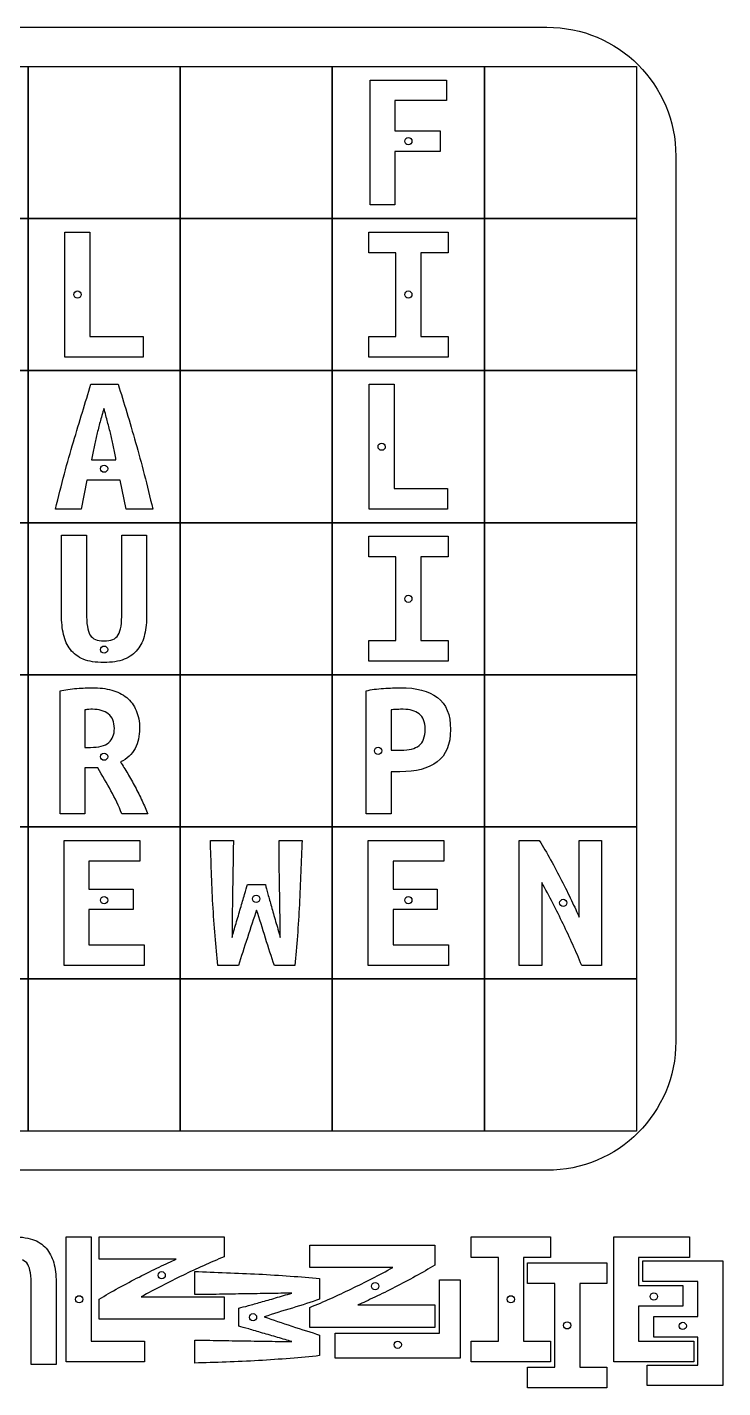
# Model space of a CAD drawing. Extents: x 9 to 2087, y 87 to 833.
# Drawn here: x 1108 to 1376, y 296 to 820 of the extents above; entities that cross this region are included whole.
import ezdxf

# ---------------------------------------------------------------- set-up
doc = ezdxf.new("R2010")
doc.units = 0
doc.layers.add('Calque_1', color=7, linetype='CONTINUOUS')

msp = doc.modelspace()

# ---------------------------------------------------------------- linework, layer by layer
at = {"layer": 'Calque_1', "color": 7}
for p, q in [((967.280946, 819.699934), (1308.002973, 819.699934)), ((1239.985472, 751.305356), (1239.985472, 799.351713)), ((1239.985472, 799.351713), (1269.403187, 799.351713)), ((1269.403187, 799.351713), (1269.403187, 791.434561)), ((1269.403187, 791.434561), (1249.532654, 791.434561)), ((1249.532654, 791.434561), (1249.532654, 779.791653)), ((1249.532654, 779.791653), (1266.919377, 779.791653)), ((1256.08783, 775.857729), (1256.08783, 775.857729)), ((1266.919377, 779.791653), (1266.919377, 771.874473)), ((1266.919377, 771.874473), (1249.532654, 771.874473)), ((1249.532654, 771.874473), (1249.532654, 751.305356)), ((1357.591985, 770.110979), (1357.591985, 429.388898)), ((1249.532654, 751.305356), (1239.985472, 751.305356)), ((1122.544962, 692.779157), (1122.544962, 740.825514)), ((1122.544962, 740.825514), (1132.169784, 740.825514)), ((1132.169784, 740.825514), (1132.169784, 700.696337)), ((1239.442138, 732.908362), (1239.442138, 740.825514)), ((1239.442138, 740.825514), (1269.946521, 740.825514)), ((1269.946521, 740.825514), (1269.946521, 732.908362)), ((1249.920738, 732.908362), (1239.442138, 732.908362)), ((1249.920738, 700.696337), (1249.920738, 732.908362)), ((1269.946521, 732.908362), (1259.545532, 732.908362)), ((1259.545532, 732.908362), (1259.545532, 700.696337)), ((1128.785968, 716.802166), (1128.785968, 716.802166)), ((1256.08783, 716.802392), (1256.08783, 716.802392)), ((1132.169784, 700.696337), (1152.738901, 700.696337)), ((1152.738901, 700.696337), (1152.738901, 692.779157)), ((1239.442138, 692.779157), (1239.442138, 700.696337)), ((1239.442138, 700.696337), (1249.920738, 700.696337)), ((1259.545532, 700.696337), (1269.946521, 700.696337)), ((1269.946521, 700.696337), (1269.946521, 692.779157)), ((1152.738901, 692.779157), (1122.544962, 692.779157)), ((1269.946521, 692.779157), (1239.442138, 692.779157)), ((1132.597887, 682.299286), (1142.998876, 682.299286)), ((1239.59736, 634.252958), (1239.59736, 682.299286)), ((1239.59736, 682.299286), (1249.222154, 682.299286)), ((1249.222154, 682.299286), (1249.222154, 642.170109)), ((1137.565534, 672.984965), (1137.565534, 672.984965)), ((1245.815957, 658.276164), (1245.815957, 658.276164)), ((1132.830748, 653.269627), (1142.22268, 653.269627)), ((1139.035799, 649.809498), (1139.035799, 649.809498)), ((1131.045495, 645.352504), (1128.872158, 634.252958)), ((1143.852683, 645.352504), (1131.045495, 645.352504)), ((1146.103659, 634.252958), (1143.852683, 645.352504)), ((1249.222154, 642.170109), (1269.791299, 642.170109)), ((1269.791299, 642.170109), (1269.791299, 634.252958)), ((1128.872158, 634.252958), (1118.936892, 634.252958)), ((1156.349398, 634.252958), (1146.103659, 634.252958)), ((1269.791299, 634.252958), (1239.59736, 634.252958)), ((1121.264266, 593.61801), (1121.264266, 624.277644)), ((1121.264266, 624.277644), (1130.889059, 624.277644)), ((1130.889059, 624.277644), (1130.889059, 594.238956)), ((1144.472443, 594.316567), (1144.472443, 624.277644)), ((1144.472443, 624.277644), (1154.019625, 624.277644)), ((1154.019625, 624.277644), (1154.019625, 593.61801)), ((1239.442138, 615.855964), (1239.442138, 623.773087)), ((1239.442138, 623.773087), (1269.946521, 623.773087)), ((1269.946521, 623.773087), (1269.946521, 615.855964)), ((1249.920738, 615.855964), (1239.442138, 615.855964)), ((1249.920738, 583.643939), (1249.920738, 615.855964)), ((1269.946521, 615.855964), (1259.545532, 615.855964)), ((1259.545532, 615.855964), (1259.545532, 583.643939)), ((1256.08783, 599.749965), (1256.08783, 599.749965)), ((1239.442138, 575.726759), (1239.442138, 583.643939)), ((1239.442138, 583.643939), (1249.920738, 583.643939)), ((1259.545532, 583.643939), (1269.946521, 583.643939)), ((1269.946521, 583.643939), (1269.946521, 575.726759)), ((1139.035432, 580.170799), (1139.035432, 580.170799)), ((1137.486709, 575.222202), (1137.486709, 575.222202)), ((1269.946521, 575.726759), (1239.442138, 575.726759)), ((1133.13425, 565.518555), (1133.13425, 565.518555)), ((1251.667186, 565.518555), (1251.667186, 565.518555)), ((1120.715146, 516.928864), (1120.715146, 564.276637)), ((1238.471886, 516.928864), (1238.471886, 564.354276)), ((1130.262328, 556.98043), (1130.262328, 542.54324)), ((1248.019068, 556.98043), (1248.019068, 541.456571)), ((1252.753854, 557.213292), (1252.753854, 557.213292)), ((1141.594764, 549.839446), (1141.594764, 549.839446)), ((1130.262328, 542.54324), (1132.358054, 542.54324)), ((1244.446163, 541.223738), (1244.446163, 541.223738)), ((1248.019068, 541.456571), (1251.900047, 541.456571)), ((1135.229976, 534.62606), (1130.262328, 534.62606)), ((1130.262328, 534.62606), (1130.262328, 516.928864)), ((1139.021236, 538.965114), (1139.021236, 538.965114)), ((1251.434324, 533.151308), (1248.019068, 533.151308)), ((1248.019068, 533.151308), (1248.019068, 516.928864)), ((1130.262328, 516.928864), (1120.715146, 516.928864)), ((1154.479563, 516.928864), (1144.466686, 516.928864)), ((1248.019068, 516.928864), (1238.471886, 516.928864)), ((1122.234489, 458.674276), (1122.234489, 506.720661)), ((1122.234489, 506.720661), (1151.34176, 506.720661)), ((1151.34176, 506.720661), (1151.34176, 498.803481)), ((1178.547276, 506.720661), (1187.395874, 506.720661)), ((1204.937847, 506.720661), (1213.786445, 506.720661)), ((1239.286887, 458.674276), (1239.286887, 506.720661)), ((1239.286887, 506.720661), (1268.394158, 506.720661)), ((1268.394158, 506.720661), (1268.394158, 498.803481)), ((1297.386197, 458.674276), (1297.386197, 506.720661)), ((1297.386197, 506.720661), (1305.070515, 506.720661)), ((1320.439124, 477.147667), (1320.439124, 506.720661)), ((1320.439124, 506.720661), (1329.054888, 506.720661)), ((1329.054888, 506.720661), (1329.054888, 458.674276)), ((1151.34176, 498.803481), (1131.781672, 498.803481)), ((1131.781672, 498.803481), (1131.781672, 488.01438)), ((1268.394158, 498.803481), (1248.83407, 498.803481)), ((1248.83407, 498.803481), (1248.83407, 488.01438)), ((1131.781672, 488.01438), (1148.780311, 488.01438)), ((1148.780311, 488.01438), (1148.780311, 480.0972)), ((1192.751605, 489.722022), (1199.737338, 489.722022)), ((1248.83407, 488.01438), (1265.832709, 488.01438)), ((1265.832709, 488.01438), (1265.832709, 480.0972)), ((1306.001933, 490.575829), (1306.001933, 458.674276)), ((1139.035404, 483.755844), (1139.035404, 483.755844)), ((1197.561236, 484.285011), (1197.561236, 484.285011)), ((1256.08783, 483.755844), (1256.08783, 483.755844)), ((1315.672362, 482.697511), (1315.672362, 482.697511)), ((1148.780311, 480.0972), (1131.781672, 480.0972)), ((1131.781672, 480.0972), (1131.781672, 466.591456)), ((1265.832709, 480.0972), (1248.83407, 480.0972)), ((1248.83407, 480.0972), (1248.83407, 466.591456)), ((1131.781672, 466.591456), (1153.049374, 466.591456)), ((1153.049374, 466.591456), (1153.049374, 458.674276)), ((1248.83407, 466.591456), (1270.101772, 466.591456)), ((1270.101772, 466.591456), (1270.101772, 458.674276)), ((1153.049374, 458.674276), (1122.234489, 458.674276)), ((1189.336349, 458.674276), (1181.419197, 458.674276)), ((1211.069774, 458.674276), (1203.152594, 458.674276)), ((1270.101772, 458.674276), (1239.286887, 458.674276)), ((1306.001933, 458.674276), (1297.386197, 458.674276)), ((1329.054888, 458.674276), (1321.37057, 458.674276)), ((1308.002973, 379.799943), (967.280946, 379.799943)), ((1123.050111, 306.131053), (1123.050111, 354.177382)), ((1123.050111, 354.177382), (1132.674905, 354.177382)), ((1132.674905, 354.177382), (1132.674905, 314.048205)), ((1135.781551, 345.561612), (1135.781551, 354.177376)), ((1135.781551, 354.177376), (1183.827936, 354.177376)), ((1183.827936, 354.177376), (1183.827936, 346.493058)), ((1216.847004, 342.410346), (1216.847004, 351.026083)), ((1216.847004, 351.026083), (1264.893417, 351.026083)), ((1264.893417, 351.026083), (1264.893417, 343.341764)), ((1278.862457, 346.260224), (1278.862457, 354.177376)), ((1278.862457, 354.177376), (1309.366841, 354.177376)), ((1309.366841, 354.177376), (1309.366841, 346.260224)), ((1333.703568, 306.130991), (1333.703568, 354.177376)), ((1333.703568, 354.177376), (1362.810838, 354.177376)), ((1362.810838, 354.177376), (1362.810838, 346.260196)), ((1289.341058, 346.260224), (1278.862457, 346.260224)), ((1289.341058, 314.048199), (1289.341058, 346.260224)), ((1309.366841, 346.260224), (1298.965851, 346.260224)), ((1298.965851, 346.260224), (1298.965851, 314.048199)), ((1362.810838, 346.260196), (1343.25075, 346.260196)), ((1343.25075, 346.260196), (1343.25075, 335.471095)), ((1165.354544, 345.561612), (1135.781551, 345.561612)), ((1159.804701, 340.79485), (1159.804701, 340.79485)), ((1172.504785, 332.001963), (1172.504785, 340.850561)), ((1248.748585, 342.410346), (1216.847004, 342.410346)), ((1300.553351, 336.226434), (1300.553351, 344.143558)), ((1300.553351, 344.143558), (1331.057735, 344.143558)), ((1331.057735, 344.143558), (1331.057735, 336.226434)), ((1344.838279, 337.058595), (1344.838279, 344.975775)), ((1344.838279, 344.975775), (1375.653163, 344.975775)), ((1375.653163, 344.975775), (1375.653163, 296.92939)), ((1109.617152, 305.121939), (1109.617152, 335.160628)), ((1119.241946, 335.781573), (1119.241946, 305.121939)), ((1220.55117, 338.13389), (1220.55117, 330.21671)), ((1266.711944, 317.120583), (1266.711944, 337.6897)), ((1266.711944, 337.6897), (1274.629124, 337.6897)), ((1274.629124, 337.6897), (1274.629124, 307.495761)), ((1311.031952, 336.226434), (1300.553351, 336.226434)), ((1311.031952, 304.014409), (1311.031952, 336.226434)), ((1331.057735, 336.226434), (1320.656745, 336.226434)), ((1320.656745, 336.226434), (1320.656745, 304.014409)), ((1343.25075, 335.471095), (1360.24939, 335.471095)), ((1366.10598, 337.058595), (1344.838279, 337.058595)), ((1360.24939, 335.471095), (1360.24939, 327.553915)), ((1366.10598, 323.552851), (1366.10598, 337.058595)), ((1129.469171, 330.15426), (1129.469171, 330.15426)), ((1135.781551, 322.508685), (1135.781551, 330.193003)), ((1151.926383, 331.124421), (1183.827936, 331.124421)), ((1183.827936, 331.124421), (1183.827936, 322.508685)), ((1241.928572, 333.798251), (1241.928572, 333.798251)), ((1295.508149, 330.154254), (1295.508149, 330.154254)), ((1350.504482, 331.212559), (1350.504482, 331.212559)), ((1189.503425, 319.815721), (1189.503425, 326.801454)), ((1216.847004, 319.357392), (1216.847004, 327.04171)), ((1235.320423, 327.973128), (1264.893417, 327.973128)), ((1264.893417, 327.973128), (1264.893417, 319.357392)), ((1360.24939, 327.553915), (1343.25075, 327.553915)), ((1343.25075, 327.553915), (1343.25075, 314.048171)), ((1183.827936, 322.508685), (1135.781551, 322.508685)), ((1194.940436, 324.625352), (1194.940436, 324.625352)), ((1317.199043, 320.120436), (1317.199043, 320.120436)), ((1349.107341, 315.635671), (1349.107341, 323.552851)), ((1349.107341, 323.552851), (1366.10598, 323.552851)), ((1358.85222, 319.894207), (1358.85222, 319.894207)), ((1172.504785, 305.611392), (1172.504785, 314.45999)), ((1264.893417, 319.357392), (1216.847004, 319.357392)), ((1220.55117, 316.400465), (1220.55117, 308.483313)), ((1226.582767, 307.495761), (1226.582767, 317.120583)), ((1226.582767, 317.120583), (1266.711944, 317.120583)), ((1366.10598, 315.635671), (1349.107341, 315.635671)), ((1366.10598, 304.846569), (1366.10598, 315.635671)), ((1132.674905, 314.048205), (1153.24405, 314.048205)), ((1153.24405, 314.048205), (1153.24405, 306.131053)), ((1250.605917, 314.065725), (1250.605917, 314.065725)), ((1278.862457, 306.131019), (1278.862457, 314.048199)), ((1278.862457, 314.048199), (1289.341058, 314.048199)), ((1298.965851, 314.048199), (1309.366841, 314.048199)), ((1309.366841, 314.048199), (1309.366841, 306.131019)), ((1343.25075, 314.048171), (1364.518452, 314.048171)), ((1364.518452, 314.048171), (1364.518452, 306.130991)), ((1119.241946, 305.121939), (1109.617152, 305.121939)), ((1153.24405, 306.131053), (1123.050111, 306.131053)), ((1274.629124, 307.495761), (1226.582767, 307.495761)), ((1309.366841, 306.131019), (1278.862457, 306.131019)), ((1300.553351, 296.097229), (1300.553351, 304.014409)), ((1300.553351, 304.014409), (1311.031952, 304.014409)), ((1320.656745, 304.014409), (1331.057735, 304.014409)), ((1331.057735, 304.014409), (1331.057735, 296.097229)), ((1364.518452, 306.130991), (1333.703568, 306.130991)), ((1346.545892, 296.92939), (1346.545892, 304.846569)), ((1346.545892, 304.846569), (1366.10598, 304.846569)), ((1331.057735, 296.097229), (1300.553351, 296.097229)), ((1375.653163, 296.92939), (1346.545892, 296.92939))]:
    msp.add_line(p, q, dxfattribs=at)
at = {"layer": 'Calque_1', "color": 1}
for p, q in [((1049.852647, 804.591648), (1108.378874, 804.591648)), ((1108.378818, 804.591648), (1166.905045, 804.591648)), ((1108.378818, 746.065449), (1108.378818, 804.591648)), ((1108.378874, 804.591648), (1108.378874, 746.065449)), ((1166.905045, 804.591648), (1166.905045, 746.065449)), ((1166.905045, 804.591648), (1225.431244, 804.591648)), ((1166.905045, 746.065449), (1166.905045, 804.591648)), ((1225.431244, 804.591648), (1225.431244, 746.065449)), ((1225.431244, 804.591648), (1283.957415, 804.591648)), ((1225.431244, 746.065449), (1225.431244, 804.591648)), ((1283.957415, 804.591648), (1283.957415, 746.065449)), ((1283.957415, 804.591648), (1342.483642, 804.591648)), ((1283.957415, 746.065449), (1283.957415, 804.591648)), ((1342.483642, 804.591648), (1342.483642, 746.065449)), ((1108.378874, 746.065449), (1049.852647, 746.065449)), ((1049.852647, 746.065449), (1108.378874, 746.065449)), ((1166.905045, 746.065449), (1108.378818, 746.065449)), ((1108.378818, 746.065449), (1166.905045, 746.065449)), ((1108.378818, 687.53925), (1108.378818, 746.065449)), ((1108.378874, 746.065449), (1108.378874, 687.53925)), ((1225.431244, 746.065449), (1166.905045, 746.065449)), ((1166.905045, 746.065449), (1166.905045, 687.53925)), ((1166.905045, 746.065449), (1225.431244, 746.065449)), ((1166.905045, 687.53925), (1166.905045, 746.065449)), ((1283.957415, 746.065449), (1225.431244, 746.065449)), ((1225.431244, 746.065449), (1225.431244, 687.53925)), ((1225.431244, 746.065449), (1283.957415, 746.065449)), ((1225.431244, 687.53925), (1225.431244, 746.065449)), ((1342.483642, 746.065449), (1283.957415, 746.065449)), ((1283.957415, 746.065449), (1283.957415, 687.53925)), ((1283.957415, 746.065449), (1342.483642, 746.065449)), ((1283.957415, 687.53925), (1283.957415, 746.065449)), ((1342.483642, 746.065449), (1342.483642, 687.53925)), ((1108.378874, 687.53925), (1049.852647, 687.53925)), ((1049.852647, 687.539222), (1108.378874, 687.539222)), ((1166.905045, 687.53925), (1108.378818, 687.53925)), ((1108.378818, 687.539222), (1166.905045, 687.539222)), ((1108.378818, 629.012989), (1108.378818, 687.539222)), ((1108.378874, 687.539222), (1108.378874, 629.012989)), ((1225.431244, 687.53925), (1166.905045, 687.53925)), ((1166.905045, 687.539222), (1166.905045, 629.012989)), ((1166.905045, 687.539222), (1225.431244, 687.539222)), ((1166.905045, 629.012989), (1166.905045, 687.539222)), ((1283.957415, 687.53925), (1225.431244, 687.53925)), ((1225.431244, 687.539222), (1225.431244, 629.012989)), ((1225.431244, 687.539222), (1283.957415, 687.539222)), ((1225.431244, 629.012989), (1225.431244, 687.539222)), ((1342.483642, 687.53925), (1283.957415, 687.53925)), ((1283.957415, 687.539222), (1283.957415, 629.012989)), ((1283.957415, 687.539222), (1342.483642, 687.539222)), ((1283.957415, 629.012989), (1283.957415, 687.539222)), ((1342.483642, 687.539222), (1342.483642, 629.012989)), ((1049.852647, 629.013045), (1108.378874, 629.013045)), ((1108.378874, 629.012989), (1049.852647, 629.012989)), ((1108.378818, 629.013045), (1166.905045, 629.013045)), ((1108.378818, 570.486826), (1108.378818, 629.013045)), ((1166.905045, 629.012989), (1108.378818, 629.012989)), ((1108.378874, 629.013045), (1108.378874, 570.486826)), ((1166.905045, 629.013045), (1166.905045, 570.486826)), ((1166.905045, 629.013045), (1225.431244, 629.013045)), ((1166.905045, 570.486826), (1166.905045, 629.013045)), ((1225.431244, 629.012989), (1166.905045, 629.012989)), ((1225.431244, 629.013045), (1225.431244, 570.486826)), ((1225.431244, 629.013045), (1283.957415, 629.013045)), ((1225.431244, 570.486826), (1225.431244, 629.013045)), ((1283.957415, 629.012989), (1225.431244, 629.012989)), ((1283.957415, 629.013045), (1283.957415, 570.486826)), ((1283.957415, 629.013045), (1342.483642, 629.013045)), ((1283.957415, 570.486826), (1283.957415, 629.013045)), ((1342.483642, 629.012989), (1283.957415, 629.012989)), ((1342.483642, 629.013045), (1342.483642, 570.486826)), ((1108.378874, 570.486826), (1049.852647, 570.486826)), ((1049.852647, 570.486826), (1108.378874, 570.486826)), ((1166.905045, 570.486826), (1108.378818, 570.486826)), ((1108.378818, 570.486826), (1166.905045, 570.486826)), ((1108.378818, 511.960627), (1108.378818, 570.486826)), ((1108.378874, 570.486826), (1108.378874, 511.960627)), ((1225.431244, 570.486826), (1166.905045, 570.486826)), ((1166.905045, 570.486826), (1166.905045, 511.960627)), ((1166.905045, 570.486826), (1225.431244, 570.486826)), ((1166.905045, 511.960627), (1166.905045, 570.486826)), ((1283.957415, 570.486826), (1225.431244, 570.486826)), ((1225.431244, 570.486826), (1225.431244, 511.960627)), ((1225.431244, 570.486826), (1283.957415, 570.486826)), ((1225.431244, 511.960627), (1225.431244, 570.486826)), ((1342.483642, 570.486826), (1283.957415, 570.486826)), ((1283.957415, 570.486826), (1283.957415, 511.960627)), ((1283.957415, 570.486826), (1342.483642, 570.486826)), ((1283.957415, 511.960627), (1283.957415, 570.486826)), ((1342.483642, 570.486826), (1342.483642, 511.960627)), ((1108.378874, 511.960627), (1049.852647, 511.960627)), ((1049.852647, 511.960599), (1108.378874, 511.960599)), ((1166.905045, 511.960627), (1108.378818, 511.960627)), ((1108.378818, 511.960599), (1166.905045, 511.960599)), ((1108.378818, 453.434372), (1108.378818, 511.960599)), ((1108.378874, 511.960599), (1108.378874, 453.434372)), ((1225.431244, 511.960627), (1166.905045, 511.960627)), ((1166.905045, 511.960599), (1166.905045, 453.434372)), ((1166.905045, 511.960599), (1225.431244, 511.960599)), ((1166.905045, 453.434372), (1166.905045, 511.960599)), ((1283.957415, 511.960627), (1225.431244, 511.960627)), ((1225.431244, 511.960599), (1225.431244, 453.434372)), ((1225.431244, 511.960599), (1283.957415, 511.960599)), ((1225.431244, 453.434372), (1225.431244, 511.960599)), ((1342.483642, 511.960627), (1283.957415, 511.960627)), ((1283.957415, 511.960599), (1283.957415, 453.434372)), ((1283.957415, 511.960599), (1342.483642, 511.960599)), ((1283.957415, 453.434372), (1283.957415, 511.960599)), ((1342.483642, 511.960599), (1342.483642, 453.434372)), ((1108.378874, 453.434372), (1049.852647, 453.434372)), ((1049.852647, 453.434372), (1108.378874, 453.434372)), ((1166.905045, 453.434372), (1108.378818, 453.434372)), ((1108.378818, 453.434372), (1166.905045, 453.434372)), ((1108.378818, 394.908173), (1108.378818, 453.434372)), ((1108.378874, 453.434372), (1108.378874, 394.908173)), ((1225.431244, 453.434372), (1166.905045, 453.434372)), ((1166.905045, 453.434372), (1166.905045, 394.908173)), ((1166.905045, 453.434372), (1225.431244, 453.434372)), ((1166.905045, 394.908173), (1166.905045, 453.434372)), ((1283.957415, 453.434372), (1225.431244, 453.434372)), ((1225.431244, 453.434372), (1225.431244, 394.908173)), ((1225.431244, 453.434372), (1283.957415, 453.434372)), ((1225.431244, 394.908173), (1225.431244, 453.434372)), ((1342.483642, 453.434372), (1283.957415, 453.434372)), ((1283.957415, 453.434372), (1283.957415, 394.908173)), ((1283.957415, 453.434372), (1342.483642, 453.434372)), ((1283.957415, 394.908173), (1283.957415, 453.434372)), ((1342.483642, 453.434372), (1342.483642, 394.908173)), ((1108.378874, 394.908173), (1049.852647, 394.908173)), ((1166.905045, 394.908173), (1108.378818, 394.908173)), ((1225.431244, 394.908173), (1166.905045, 394.908173)), ((1283.957415, 394.908173), (1225.431244, 394.908173)), ((1342.483642, 394.908173), (1283.957415, 394.908173))]:
    msp.add_line(p, q, dxfattribs=at)
at = {"layer": 'Calque_1', "color": 7}
for points in [[(1308.002973, 819.699934), (1335.475302, 819.699934), (1357.591985, 797.583252), (1357.591985, 770.110979)], [(1253.70897, 774.872342), (1253.44763, 775.133682), (1253.300816, 775.488138), (1253.300829, 775.857729)], [(1253.300829, 775.857729), (1253.300839, 776.227305), (1253.447663, 776.58174), (1253.709, 776.843062)], [(1253.709, 776.843062), (1253.970338, 777.104384), (1254.324782, 777.251186), (1254.694358, 777.251173)], [(1254.694358, 777.251173), (1255.463938, 777.251168), (1256.087809, 776.62731), (1256.08783, 775.857729)], [(1256.08783, 775.857729), (1256.087843, 775.488148), (1255.941037, 775.1337), (1255.679709, 774.872362)], [(1254.694358, 774.4642), (1254.324767, 774.464188), (1253.97031, 774.611002), (1253.70897, 774.872342)], [(1255.679709, 774.872362), (1255.418381, 774.611023), (1255.063939, 774.464203), (1254.694358, 774.4642)], [(1125.998995, 716.802166), (1125.999015, 717.571757), (1126.622904, 718.195621), (1127.392495, 718.19561)], [(1127.392495, 718.19561), (1128.162076, 718.195605), (1128.785947, 717.571746), (1128.785968, 716.802166)], [(1253.300857, 716.802392), (1253.300878, 717.571983), (1253.924766, 718.195846), (1254.694358, 718.195836)], [(1254.694358, 718.195836), (1255.463938, 718.195831), (1256.087809, 717.571972), (1256.08783, 716.802392)], [(1126.407126, 715.816788), (1126.145792, 716.078128), (1125.998982, 716.43258), (1125.998995, 716.802166)], [(1127.392495, 715.408637), (1127.02291, 715.408632), (1126.66846, 715.555449), (1126.407126, 715.816788)], [(1128.377846, 715.816798), (1128.116519, 715.55546), (1127.762076, 715.40864), (1127.392495, 715.408637)], [(1128.785968, 716.802166), (1128.78598, 716.432585), (1128.639174, 716.078137), (1128.377846, 715.816798)], [(1253.708988, 715.817014), (1253.447654, 716.078353), (1253.300845, 716.432806), (1253.300857, 716.802392)], [(1254.694358, 715.408863), (1254.324772, 715.408858), (1253.970322, 715.555675), (1253.708988, 715.817014)], [(1255.679709, 715.817024), (1255.418381, 715.555686), (1255.063939, 715.408865), (1254.694358, 715.408863)], [(1256.08783, 716.802392), (1256.087843, 716.432811), (1255.941037, 716.078363), (1255.679709, 715.817024)], [(1125.845015, 660.100138), (1128.173592, 667.913818), (1130.42455, 675.313534), (1132.597887, 682.299286)], [(1142.998876, 682.299286), (1145.275713, 675.261793), (1147.52667, 667.784457), (1149.751748, 659.867277)], [(1137.565534, 672.984965), (1137.04807, 671.173833), (1136.556477, 669.44033), (1136.090753, 667.784457)], [(1138.962675, 667.784457), (1138.548693, 669.44033), (1138.082979, 671.173833), (1137.565534, 672.984965)], [(1136.090753, 667.784457), (1135.67679, 666.180324), (1135.262817, 664.576192), (1134.848835, 662.97206)], [(1140.204566, 662.97206), (1139.842343, 664.576192), (1139.428379, 666.180324), (1138.962675, 667.784457)], [(1118.936892, 634.252958), (1121.21371, 643.722473), (1123.516418, 652.3382), (1125.845015, 660.100138)], [(1134.848835, 662.97206), (1134.486612, 661.419668), (1134.124389, 659.841406), (1133.762166, 658.237274)], [(1141.291262, 658.237274), (1140.98078, 659.841406), (1140.618548, 661.419668), (1140.204566, 662.97206)], [(1149.751748, 659.867277), (1152.028585, 652.001857), (1154.227802, 643.46375), (1156.349398, 634.252958)], [(1133.762166, 658.237274), (1133.451703, 656.633142), (1133.14123, 654.97726), (1132.830748, 653.269627)], [(1142.22268, 653.269627), (1141.912198, 654.97726), (1141.601725, 656.633142), (1141.291262, 658.237274)], [(1243.437116, 657.290787), (1243.175782, 657.552126), (1243.028972, 657.906579), (1243.028985, 658.276164)], [(1243.028985, 658.276164), (1243.029005, 659.045756), (1243.652894, 659.669619), (1244.422485, 659.669608)], [(1244.422485, 656.882636), (1244.052899, 656.882631), (1243.69845, 657.029448), (1243.437116, 657.290787)], [(1244.422485, 659.669608), (1245.192065, 659.669604), (1245.815937, 659.045745), (1245.815957, 658.276164)], [(1245.407836, 657.290797), (1245.146508, 657.029458), (1244.792066, 656.882638), (1244.422485, 656.882636)], [(1245.815957, 658.276164), (1245.81597, 657.906584), (1245.669164, 657.552135), (1245.407836, 657.290797)], [(1136.656957, 648.82412), (1136.395623, 649.08546), (1136.248813, 649.439912), (1136.248826, 649.809498)], [(1136.248826, 649.809498), (1136.248847, 650.579089), (1136.872735, 651.202953), (1137.642327, 651.202942)], [(1137.642327, 651.202942), (1138.411907, 651.202937), (1139.035778, 650.579078), (1139.035799, 649.809498)], [(1139.035799, 649.809498), (1139.035811, 649.439917), (1138.889005, 649.085469), (1138.627678, 648.82413)], [(1137.642327, 648.415969), (1137.272741, 648.415964), (1136.918291, 648.562781), (1136.656957, 648.82412)], [(1138.627678, 648.82413), (1138.36635, 648.562792), (1138.011907, 648.415972), (1137.642327, 648.415969)], [(1253.708988, 598.764588), (1253.447654, 599.025927), (1253.300845, 599.38038), (1253.300857, 599.749965)], [(1253.300857, 599.749965), (1253.300878, 600.519557), (1253.924766, 601.14342), (1254.694358, 601.143409)], [(1254.694358, 598.356437), (1254.324772, 598.356432), (1253.970322, 598.503249), (1253.708988, 598.764588)], [(1254.694358, 601.143409), (1255.463938, 601.143404), (1256.087809, 600.519546), (1256.08783, 599.749965)], [(1255.679709, 598.764598), (1255.418381, 598.503259), (1255.063939, 598.356439), (1254.694358, 598.356437)], [(1256.08783, 599.749965), (1256.087843, 599.380385), (1255.941037, 599.025936), (1255.679709, 598.764598)], [(1122.040462, 586.011303), (1121.522998, 588.28814), (1121.264266, 590.823709), (1121.264266, 593.61801)], [(1130.889059, 594.238956), (1130.889059, 592.22086), (1130.99255, 590.513237), (1131.199532, 589.116086)], [(1144.16197, 589.193697), (1144.368952, 590.590848), (1144.472443, 592.298471), (1144.472443, 594.316567)], [(1154.019625, 593.61801), (1154.019625, 590.823709), (1153.760893, 588.28814), (1153.24343, 586.011303)], [(1131.199532, 589.116086), (1131.406514, 587.770677), (1131.742866, 586.683999), (1132.208589, 585.856053)], [(1143.075302, 585.856053), (1143.592766, 586.735739), (1143.954988, 587.848288), (1144.16197, 589.193697)], [(1124.679493, 580.189849), (1123.437584, 581.793981), (1122.557907, 583.734466), (1122.040462, 586.011303)], [(1132.208589, 585.856053), (1132.726053, 585.028126), (1133.424628, 584.433051), (1134.304315, 584.070828)], [(1134.304315, 584.070828), (1135.184002, 583.708605), (1136.29654, 583.527494), (1137.641931, 583.527494)], [(1136.248459, 580.170799), (1136.24848, 580.940391), (1136.872368, 581.564254), (1137.64196, 581.564243)], [(1137.641931, 583.527494), (1138.987341, 583.527494), (1140.099889, 583.708605), (1140.979576, 584.070828)], [(1137.64196, 581.564243), (1138.41154, 581.564238), (1139.035411, 580.94038), (1139.035432, 580.170799)], [(1140.979576, 584.070828), (1141.859263, 584.433051), (1142.557838, 585.028126), (1143.075302, 585.856053)], [(1153.24343, 586.011303), (1152.725966, 583.734466), (1151.820409, 581.793981), (1150.526758, 580.189849)], [(1129.64714, 576.464121), (1127.577285, 577.343807), (1125.921403, 578.585717), (1124.679493, 580.189849)], [(1137.486709, 575.222202), (1134.381926, 575.222202), (1131.768737, 575.636175), (1129.64714, 576.464121)], [(1136.65659, 579.185422), (1136.395256, 579.446761), (1136.248447, 579.801213), (1136.248459, 580.170799)], [(1137.64196, 578.77727), (1137.272374, 578.777265), (1136.917924, 578.924082), (1136.65659, 579.185422)], [(1145.403861, 576.464121), (1143.282265, 575.636175), (1140.643214, 575.222202), (1137.486709, 575.222202)], [(1138.627311, 579.185432), (1138.365983, 578.924093), (1138.011541, 578.777273), (1137.64196, 578.77727)], [(1139.035432, 580.170799), (1139.035444, 579.801218), (1138.888638, 579.44677), (1138.627311, 579.185432)], [(1150.526758, 580.189849), (1149.233089, 578.585717), (1147.525457, 577.343807), (1145.403861, 576.464121)], [(1130.417579, 565.440944), (1131.452507, 565.492685), (1132.358064, 565.518555), (1133.13425, 565.518555)], [(1133.13425, 565.518555), (1135.87681, 565.518555), (1138.360629, 565.208073), (1140.585707, 564.587109)], [(1248.640014, 565.440944), (1249.778442, 565.492685), (1250.787499, 565.518555), (1251.667186, 565.518555)], [(1251.667186, 565.518555), (1257.773233, 565.518555), (1262.508009, 564.250776), (1265.871515, 561.715216)], [(1120.715146, 564.276637), (1121.646592, 564.483618), (1122.65565, 564.66473), (1123.742318, 564.819971)], [(1123.742318, 564.819971), (1124.880727, 565.026971), (1126.019146, 565.156342), (1127.157574, 565.208083)], [(1127.157574, 565.208083), (1128.295983, 565.311564), (1129.382651, 565.389185), (1130.417579, 565.440944)], [(1140.585707, 564.587109), (1142.810803, 563.966164), (1144.725417, 563.008866), (1146.32955, 561.715216)], [(1146.32955, 561.715216), (1147.933682, 560.421547), (1149.149712, 558.765665), (1149.977639, 556.747569)], [(1238.471886, 564.354276), (1239.403313, 564.561258), (1240.438241, 564.742369), (1241.576669, 564.89761)], [(1241.576669, 564.89761), (1242.766819, 565.052851), (1243.956978, 565.156342), (1245.147147, 565.208083)], [(1245.147147, 565.208083), (1246.337316, 565.311564), (1247.501605, 565.389185), (1248.640014, 565.440944)], [(1265.871515, 561.715216), (1269.23502, 559.231397), (1270.916773, 555.143446), (1270.916773, 549.451362)], [(1131.81472, 557.135652), (1131.297256, 557.135652), (1130.779792, 557.083912), (1130.262328, 556.98043)], [(1133.13425, 557.213292), (1132.772027, 557.213292), (1132.332184, 557.187412), (1131.81472, 557.135652)], [(1139.266177, 555.428039), (1137.713785, 556.618207), (1135.66981, 557.213292), (1133.13425, 557.213292)], [(1141.594764, 549.839446), (1141.594764, 552.375025), (1140.818568, 554.237889), (1139.266177, 555.428039)], [(1149.977639, 556.747569), (1150.857325, 554.781214), (1151.297169, 552.452636), (1151.297169, 549.761835)], [(1250.347656, 557.135652), (1249.364469, 557.135652), (1248.588273, 557.083912), (1248.019068, 556.98043)], [(1252.753854, 557.213292), (1252.18465, 557.213292), (1251.382583, 557.187412), (1250.347656, 557.135652)], [(1258.80817, 555.428039), (1257.307519, 556.618207), (1255.289414, 557.213292), (1252.753854, 557.213292)], [(1261.136729, 549.528974), (1261.136729, 552.323275), (1260.360543, 554.28963), (1258.80817, 555.428039)], [(1139.421427, 544.406104), (1140.870318, 545.699754), (1141.594764, 547.510868), (1141.594764, 549.839446)], [(1151.297169, 549.761835), (1151.297169, 546.967534), (1150.727964, 544.431974), (1149.589555, 542.155156)], [(1258.80817, 543.241825), (1260.360543, 544.483734), (1261.136729, 546.57945), (1261.136729, 549.528974)], [(1270.916773, 549.451362), (1270.916773, 543.707538), (1269.20915, 539.541967), (1265.793903, 536.954647)], [(1132.358054, 542.54324), (1135.618078, 542.54324), (1137.972536, 543.164195), (1139.421427, 544.406104)], [(1136.234263, 538.965114), (1136.234284, 539.734705), (1136.858172, 540.358568), (1137.627764, 540.358558)], [(1137.627764, 540.358558), (1138.397344, 540.358553), (1139.021216, 539.734694), (1139.021236, 538.965114)], [(1149.589555, 542.155156), (1148.451146, 539.878319), (1146.562411, 538.144816), (1143.923351, 536.954647)], [(1242.067322, 540.238361), (1241.805988, 540.4997), (1241.659178, 540.854152), (1241.659191, 541.223738)], [(1241.659191, 541.223738), (1241.659211, 541.99333), (1242.2831, 542.617193), (1243.052691, 542.617182)], [(1243.052691, 539.83021), (1242.683106, 539.830204), (1242.328656, 539.977021), (1242.067322, 540.238361)], [(1243.052691, 542.617182), (1243.822272, 542.617177), (1244.446143, 541.993319), (1244.446163, 541.223738)], [(1244.038042, 540.238371), (1243.776714, 539.977032), (1243.422272, 539.830212), (1243.052691, 539.83021)], [(1244.446163, 541.223738), (1244.446176, 540.854157), (1244.29937, 540.499709), (1244.038042, 540.238371)], [(1251.900047, 541.456571), (1254.953071, 541.456571), (1257.255778, 542.051656), (1258.80817, 543.241825)], [(1140.275234, 525.855073), (1138.722843, 528.752875), (1137.04109, 531.676537), (1135.229976, 534.62606)], [(1136.642395, 537.979736), (1136.381061, 538.241075), (1136.234251, 538.595528), (1136.234263, 538.965114)], [(1137.627764, 537.571585), (1137.258178, 537.57158), (1136.903729, 537.718397), (1136.642395, 537.979736)], [(1138.613115, 537.979746), (1138.351787, 537.718408), (1137.997345, 537.571587), (1137.627764, 537.571585)], [(1139.021236, 538.965114), (1139.021249, 538.595533), (1138.874443, 538.241085), (1138.613115, 537.979746)], [(1143.923351, 536.954647), (1144.803038, 535.609238), (1145.734465, 534.108596), (1146.717633, 532.452723)], [(1265.793903, 536.954647), (1262.430398, 534.419088), (1257.643871, 533.151308), (1251.434324, 533.151308)], [(1146.717633, 532.452723), (1147.70082, 530.848591), (1148.658128, 529.140968), (1149.589555, 527.329854)], [(1144.466686, 516.928864), (1143.276517, 520.033629), (1141.879366, 523.009032), (1140.275234, 525.855073)], [(1149.589555, 527.329854), (1150.520982, 525.57048), (1151.400669, 523.785237), (1152.228615, 521.974123)], [(1152.228615, 521.974123), (1153.108302, 520.214749), (1153.858618, 518.532997), (1154.479563, 516.928864)], [(1178.93536, 494.61203), (1178.780119, 498.803481), (1178.650757, 502.839692), (1178.547276, 506.720661)], [(1187.395874, 506.720661), (1187.344133, 503.667619), (1187.292383, 500.511095), (1187.240623, 497.25109)], [(1205.015458, 497.173479), (1204.963718, 500.485225), (1204.937847, 503.667619), (1204.937847, 506.720661)], [(1213.786445, 506.720661), (1213.631204, 502.787932), (1213.475963, 498.725851), (1213.320722, 494.534419)], [(1305.070515, 506.720661), (1306.519407, 504.443824), (1307.968298, 501.960005), (1309.417189, 499.269204)], [(1309.417189, 499.269204), (1310.86608, 496.630144), (1312.263231, 493.991084), (1313.60864, 491.352025)], [(1179.478694, 482.192926), (1179.271712, 486.332637), (1179.090601, 490.472338), (1178.93536, 494.61203)], [(1187.240623, 497.25109), (1187.188883, 493.991084), (1187.137142, 490.73107), (1187.085401, 487.471046)], [(1205.170709, 487.471046), (1205.118968, 490.67931), (1205.067218, 493.913455), (1205.015458, 497.173479)], [(1213.320722, 494.534419), (1213.1655, 490.394708), (1212.984388, 486.255007), (1212.777388, 482.115315)], [(1187.085401, 487.471046), (1187.03366, 484.262781), (1186.98191, 481.106267), (1186.930151, 478.001503)], [(1191.664936, 485.918654), (1192.130659, 487.522786), (1192.492882, 488.790576), (1192.751605, 489.722022)], [(1199.737338, 489.722022), (1199.944339, 488.738835), (1200.254821, 487.522796), (1200.668785, 486.073905)], [(1205.325931, 478.001503), (1205.27419, 481.106267), (1205.222449, 484.262781), (1205.170709, 487.471046)], [(1314.229586, 474.586247), (1311.694026, 479.916107), (1308.951475, 485.245968), (1306.001933, 490.575829)], [(1313.60864, 491.352025), (1315.005791, 488.712965), (1316.273571, 486.151525), (1317.41198, 483.667706)], [(1136.65658, 482.770477), (1136.395253, 483.031815), (1136.248447, 483.386263), (1136.248459, 483.755844)], [(1136.248459, 483.755844), (1136.24848, 484.525425), (1136.872351, 485.149283), (1137.641931, 485.149288)], [(1137.641931, 482.362316), (1137.272351, 482.362318), (1136.917908, 482.509138), (1136.65658, 482.770477)], [(1137.641931, 485.149288), (1138.411512, 485.149283), (1139.035383, 484.525425), (1139.035404, 483.755844)], [(1138.627282, 482.770477), (1138.365955, 482.509138), (1138.011512, 482.362318), (1137.641931, 482.362316)], [(1139.035404, 483.755844), (1139.035416, 483.386263), (1138.88861, 483.031815), (1138.627282, 482.770477)], [(1180.332501, 470.006712), (1180.022038, 474.042903), (1179.737435, 478.104975), (1179.478694, 482.192926)], [(1190.112545, 480.640563), (1190.681749, 482.555158), (1191.199213, 484.314522), (1191.664936, 485.918654)], [(1195.182394, 483.299633), (1194.92106, 483.560973), (1194.774251, 483.915425), (1194.774263, 484.285011)], [(1194.774263, 484.285011), (1194.774284, 485.054602), (1195.398172, 485.678466), (1196.167764, 485.678455)], [(1196.167764, 482.891482), (1195.798178, 482.891477), (1195.443728, 483.038294), (1195.182394, 483.299633)], [(1196.167764, 485.678455), (1196.937344, 485.67845), (1197.561215, 485.054591), (1197.561236, 484.285011)], [(1197.153115, 483.299643), (1196.891787, 483.038305), (1196.537344, 482.891485), (1196.167764, 482.891482)], [(1197.561236, 484.285011), (1197.561248, 483.91543), (1197.414442, 483.560982), (1197.153115, 483.299643)], [(1200.668785, 486.073905), (1201.082748, 484.625013), (1201.522591, 483.020881), (1201.988315, 481.261508)], [(1212.777388, 482.115315), (1212.570406, 478.027364), (1212.311683, 473.991162), (1212.00122, 470.006712)], [(1253.708988, 482.770467), (1253.447654, 483.031806), (1253.300845, 483.386258), (1253.300857, 483.755844)], [(1253.300857, 483.755844), (1253.300878, 484.525436), (1253.924766, 485.149299), (1254.694358, 485.149288)], [(1254.694358, 482.362316), (1254.324772, 482.36231), (1253.970322, 482.509127), (1253.708988, 482.770467)], [(1254.694358, 485.149288), (1255.463938, 485.149283), (1256.087809, 484.525425), (1256.08783, 483.755844)], [(1255.679709, 482.770477), (1255.418381, 482.509138), (1255.063939, 482.362318), (1254.694358, 482.362316)], [(1256.08783, 483.755844), (1256.087843, 483.386263), (1255.941037, 483.031815), (1255.679709, 482.770477)], [(1313.293521, 481.712133), (1313.032187, 481.973473), (1312.885377, 482.327925), (1312.88539, 482.697511)], [(1312.88539, 482.697511), (1312.88541, 483.467102), (1313.509299, 484.090966), (1314.27889, 484.090955)], [(1314.27889, 484.090955), (1315.04847, 484.09095), (1315.672342, 483.467091), (1315.672362, 482.697511)], [(1315.672362, 482.697511), (1315.672375, 482.32793), (1315.525569, 481.973482), (1315.264241, 481.712143)], [(1317.41198, 483.667706), (1318.602149, 481.183887), (1319.611197, 479.010541), (1320.439124, 477.147667)], [(1186.930151, 478.001503), (1186.87841, 474.94846), (1186.85254, 472.076539), (1186.85254, 469.385738)], [(1188.404931, 474.819108), (1189.025876, 476.785463), (1189.595081, 478.725948), (1190.112545, 480.640563)], [(1196.322111, 479.941978), (1195.183683, 476.681973), (1193.993514, 473.137356), (1192.751605, 469.308127)], [(1199.737338, 469.152877), (1198.598929, 472.930364), (1197.46052, 476.526732), (1196.322111, 479.941978)], [(1201.988315, 481.261508), (1202.505778, 479.502135), (1203.049113, 477.6134), (1203.618317, 475.595304)], [(1205.40357, 469.385738), (1205.40357, 472.076539), (1205.37769, 474.94846), (1205.325931, 478.001503)], [(1314.27889, 481.303982), (1313.909304, 481.303977), (1313.554855, 481.450794), (1313.293521, 481.712133)], [(1315.264241, 481.712143), (1315.002913, 481.450805), (1314.648471, 481.303985), (1314.27889, 481.303982)], [(1186.85254, 469.385738), (1187.318263, 471.04163), (1187.835726, 472.852753), (1188.404931, 474.819108)], [(1203.618317, 475.595304), (1204.239281, 473.57719), (1204.834366, 471.507334), (1205.40357, 469.385738)], [(1321.37057, 458.674276), (1319.197233, 464.004137), (1316.816905, 469.308127), (1314.229586, 474.586247)], [(1181.419197, 458.674276), (1181.005215, 462.244763), (1180.642983, 466.022242), (1180.332501, 470.006712)], [(1192.751605, 469.308127), (1191.509695, 465.478898), (1190.371277, 461.934281), (1189.336349, 458.674276)], [(1203.152594, 458.674276), (1202.014185, 461.934281), (1200.875766, 465.427148), (1199.737338, 469.152877)], [(1212.00122, 470.006712), (1211.742479, 466.022242), (1211.431997, 462.244763), (1211.069774, 458.674276)], [(1357.591985, 429.388898), (1357.591985, 401.916597), (1335.475302, 379.799943), (1308.002973, 379.799943)], [(1103.019503, 354.177382), (1106.124286, 354.177382), (1108.737475, 353.763409), (1110.859071, 352.935463)], [(1110.859071, 352.935463), (1112.928927, 352.055776), (1114.584809, 350.813867), (1115.826719, 349.209734)], [(1115.826719, 349.209734), (1117.068628, 347.605602), (1117.948305, 345.665117), (1118.46575, 343.38828)], [(1183.827936, 346.493058), (1178.498075, 344.319721), (1173.194085, 341.939393), (1167.915965, 339.352074)], [(1108.297622, 343.543531), (1107.780159, 344.371458), (1107.081583, 344.966533), (1106.201897, 345.328756)], [(1109.30668, 340.283497), (1109.099698, 341.628907), (1108.763346, 342.715585), (1108.297622, 343.543531)], [(1118.46575, 343.38828), (1118.983214, 341.111443), (1119.241946, 338.575874), (1119.241946, 335.781573)], [(1151.150187, 338.731128), (1153.789247, 340.128279), (1156.350687, 341.396059), (1158.834506, 342.534468)], [(1158.411257, 339.401378), (1158.411262, 340.170958), (1159.035121, 340.79483), (1159.804701, 340.79485)], [(1158.834506, 342.534468), (1161.318325, 343.724637), (1163.491671, 344.733684), (1165.354544, 345.561612)], [(1159.804701, 340.79485), (1160.174282, 340.794863), (1160.52873, 340.648057), (1160.790069, 340.386729)], [(1160.790069, 340.386729), (1161.051407, 340.125401), (1161.198227, 339.770959), (1161.19823, 339.401378)], [(1172.504785, 340.850561), (1176.437514, 340.69532), (1180.499595, 340.540079), (1184.691028, 340.384838)], [(1184.691028, 340.384838), (1188.830739, 340.229615), (1192.97044, 340.048504), (1197.110132, 339.841503)], [(1232.759003, 334.182694), (1238.088863, 336.718254), (1243.418724, 339.460804), (1248.748585, 342.410346)], [(1264.893417, 343.341764), (1262.61658, 341.892873), (1260.132761, 340.443982), (1257.44196, 338.995091)], [(1109.617152, 335.160628), (1109.617152, 337.178724), (1109.513662, 338.886347), (1109.30668, 340.283497)], [(1143.233008, 334.539677), (1145.872067, 335.988568), (1148.511127, 337.385719), (1151.150187, 338.731128)], [(1167.915965, 339.352074), (1162.586104, 336.816514), (1157.256244, 334.073963), (1151.926383, 331.124421)], [(1159.804701, 338.007877), (1159.03511, 338.007898), (1158.411246, 338.631786), (1158.411257, 339.401378)], [(1160.790078, 338.416009), (1160.528739, 338.154675), (1160.174287, 338.007865), (1159.804701, 338.007877)], [(1161.19823, 339.401378), (1161.198235, 339.031792), (1161.051418, 338.677343), (1160.790078, 338.416009)], [(1197.110132, 339.841503), (1201.198083, 339.634522), (1205.234284, 339.375799), (1209.218735, 339.065336)], [(1209.218735, 339.065336), (1213.203205, 338.806595), (1216.980683, 338.496112), (1220.55117, 338.13389)], [(1240.535043, 335.191723), (1240.535038, 335.561309), (1240.681855, 335.915758), (1240.943194, 336.177092)], [(1240.943204, 334.206372), (1240.681866, 334.4677), (1240.535046, 334.822142), (1240.535043, 335.191723)], [(1240.943194, 336.177092), (1241.204534, 336.438426), (1241.558986, 336.585236), (1241.928572, 336.585223)], [(1241.928572, 336.585223), (1242.698163, 336.585203), (1243.322027, 335.961315), (1243.322016, 335.191723)], [(1243.322016, 335.191723), (1243.322011, 334.422143), (1242.698152, 333.798271), (1241.928572, 333.798251)], [(1257.44196, 338.995091), (1254.8029, 337.5462), (1252.16384, 336.149049), (1249.52478, 334.803639)], [(1127.09033, 329.168882), (1126.828996, 329.430221), (1126.682186, 329.784674), (1126.682199, 330.15426)], [(1126.682199, 330.15426), (1126.682219, 330.923851), (1127.306108, 331.547714), (1128.075699, 331.547704)], [(1128.075699, 331.547704), (1128.845279, 331.547699), (1129.469151, 330.92384), (1129.469171, 330.15426)], [(1129.469171, 330.15426), (1129.469184, 329.784679), (1129.322378, 329.430231), (1129.06105, 329.168892)], [(1135.781551, 330.193003), (1138.058388, 331.641894), (1140.542207, 333.090786), (1143.233008, 334.539677)], [(1182.051968, 332.079574), (1178.740222, 332.027833), (1175.557828, 332.001963), (1172.504785, 332.001963)], [(1191.754401, 332.234824), (1188.546136, 332.183084), (1185.311992, 332.131334), (1182.051968, 332.079574)], [(1201.223944, 332.390047), (1198.11918, 332.338306), (1194.962665, 332.286565), (1191.754401, 332.234824)], [(1197.963939, 329.05243), (1199.723312, 329.569894), (1201.612046, 330.113228), (1203.630142, 330.682433)], [(1209.839708, 332.467686), (1207.148908, 332.467686), (1204.276986, 332.441806), (1201.223944, 332.390047)], [(1203.630142, 330.682433), (1205.648257, 331.303397), (1207.718112, 331.898481), (1209.839708, 332.467686)], [(1220.55117, 330.21671), (1217.291165, 329.078301), (1213.798298, 327.939882), (1210.07257, 326.801454)], [(1216.847004, 327.04171), (1222.176883, 329.215047), (1227.480883, 331.595375), (1232.759003, 334.182694)], [(1241.840462, 331.0003), (1239.356643, 329.810131), (1237.183297, 328.801074), (1235.320423, 327.973128)], [(1241.928572, 333.798251), (1241.558991, 333.798238), (1241.204543, 333.945044), (1240.943204, 334.206372)], [(1249.52478, 334.803639), (1246.885721, 333.406489), (1244.324281, 332.138709), (1241.840462, 331.0003)], [(1293.129308, 329.168877), (1292.867974, 329.430216), (1292.721164, 329.784668), (1292.721177, 330.154254)], [(1292.721177, 330.154254), (1292.721197, 330.923845), (1293.345086, 331.547709), (1294.114677, 331.547698)], [(1294.114677, 331.547698), (1294.884258, 331.547693), (1295.508129, 330.923834), (1295.508149, 330.154254)], [(1295.508149, 330.154254), (1295.508162, 329.784673), (1295.361356, 329.430225), (1295.100028, 329.168887)], [(1348.125659, 330.227192), (1347.864331, 330.48853), (1347.717525, 330.842978), (1347.717538, 331.212559)], [(1347.717538, 331.212559), (1347.717558, 331.98214), (1348.34143, 332.605998), (1349.11101, 332.606003)], [(1349.11101, 329.819031), (1348.741429, 329.819033), (1348.386987, 329.965853), (1348.125659, 330.227192)], [(1349.11101, 332.606003), (1349.88059, 332.605998), (1350.504462, 331.98214), (1350.504482, 331.212559)], [(1350.096361, 330.227192), (1349.835033, 329.965853), (1349.480591, 329.819033), (1349.11101, 329.819031)], [(1350.504482, 331.212559), (1350.504495, 330.842978), (1350.357689, 330.48853), (1350.096361, 330.227192)], [(1128.075699, 328.760731), (1127.706113, 328.760726), (1127.351664, 328.907543), (1127.09033, 329.168882)], [(1129.06105, 329.168892), (1128.799722, 328.907554), (1128.44528, 328.760733), (1128.075699, 328.760731)], [(1189.503425, 326.801454), (1190.486612, 327.008455), (1191.702651, 327.318937), (1193.151542, 327.7329)], [(1193.151542, 327.7329), (1194.600433, 328.146864), (1196.204565, 328.586707), (1197.963939, 329.05243)], [(1210.07257, 326.801454), (1206.295082, 325.663045), (1202.698715, 324.524636), (1199.283469, 323.386227)], [(1294.114677, 328.760725), (1293.745091, 328.76072), (1293.390642, 328.907537), (1293.129308, 329.168877)], [(1295.100028, 329.168887), (1294.8387, 328.907548), (1294.484258, 328.760728), (1294.114677, 328.760725)], [(1193.306792, 318.729052), (1191.70266, 319.194775), (1190.434871, 319.556998), (1189.503425, 319.815721)], [(1194.940436, 321.838379), (1194.170844, 321.838399), (1193.546981, 322.462288), (1193.546992, 323.231879)], [(1193.546992, 323.231879), (1193.546996, 324.00146), (1194.170855, 324.625331), (1194.940436, 324.625352)], [(1194.940436, 324.625352), (1195.310016, 324.625364), (1195.664465, 324.478558), (1195.925803, 324.21723)], [(1195.925813, 322.24651), (1195.664474, 321.985176), (1195.310021, 321.838366), (1194.940436, 321.838379)], [(1195.925803, 324.21723), (1196.187142, 323.955902), (1196.333962, 323.60146), (1196.333964, 323.231879)], [(1196.333964, 323.231879), (1196.333969, 322.862294), (1196.187152, 322.507844), (1195.925813, 322.24651)], [(1199.283469, 323.386227), (1202.543474, 322.247799), (1206.088091, 321.05763), (1209.917319, 319.815721)], [(1209.917319, 319.815721), (1213.746548, 318.573811), (1217.291165, 317.435392), (1220.55117, 316.400465)], [(1314.820202, 319.135058), (1314.558868, 319.396398), (1314.412058, 319.75085), (1314.412071, 320.120436)], [(1314.412071, 320.120436), (1314.412091, 320.890027), (1315.03598, 321.513891), (1315.805571, 321.51388)], [(1315.805571, 321.51388), (1316.575152, 321.513875), (1317.199023, 320.890016), (1317.199043, 320.120436)], [(1317.199043, 320.120436), (1317.199056, 319.750855), (1317.05225, 319.396407), (1316.790922, 319.135068)], [(1358.85222, 319.894207), (1358.852208, 320.263787), (1358.999014, 320.618236), (1359.260341, 320.879574)], [(1360.245692, 318.500763), (1359.476112, 318.500767), (1358.852241, 319.124626), (1358.85222, 319.894207)], [(1359.260341, 320.879574), (1359.521669, 321.140912), (1359.876112, 321.287733), (1360.245692, 321.287735)], [(1360.245692, 321.287735), (1360.615278, 321.28774), (1360.969728, 321.140923), (1361.231062, 320.879584)], [(1361.639193, 319.894207), (1361.639172, 319.124615), (1361.015284, 318.500752), (1360.245692, 318.500763)], [(1361.231062, 320.879584), (1361.492396, 320.618245), (1361.639205, 320.263792), (1361.639193, 319.894207)], [(1172.504785, 314.45999), (1175.557828, 314.408249), (1178.714351, 314.356499), (1181.974357, 314.304739)], [(1181.974357, 314.304739), (1185.234362, 314.252998), (1188.494377, 314.201258), (1191.754401, 314.149517)], [(1198.584884, 317.176661), (1196.670288, 317.745865), (1194.910925, 318.263329), (1193.306792, 318.729052)], [(1204.406338, 315.469047), (1202.439983, 316.089992), (1200.499498, 316.659197), (1198.584884, 317.176661)], [(1209.839708, 313.916655), (1208.183817, 314.382378), (1206.372693, 314.899842), (1204.406338, 315.469047)], [(1315.805571, 318.726907), (1315.435985, 318.726902), (1315.081536, 318.873719), (1314.820202, 319.135058)], [(1316.790922, 319.135068), (1316.529594, 318.87373), (1316.175152, 318.72691), (1315.805571, 318.726907)], [(1191.754401, 314.149517), (1194.962665, 314.097776), (1198.11918, 314.046026), (1201.223944, 313.994266)], [(1201.223944, 313.994266), (1204.276986, 313.942526), (1207.148908, 313.916655), (1209.839708, 313.916655)], [(1250.605917, 311.278752), (1249.836326, 311.278773), (1249.212463, 311.902661), (1249.212473, 312.672253)], [(1249.212473, 312.672253), (1249.212478, 313.441833), (1249.836337, 314.065705), (1250.605917, 314.065725)], [(1250.605917, 314.065725), (1250.975498, 314.065738), (1251.329946, 313.918932), (1251.591285, 313.657604)], [(1251.591295, 311.686884), (1251.329956, 311.42555), (1250.975503, 311.27874), (1250.605917, 311.278752)], [(1251.591285, 313.657604), (1251.852623, 313.396276), (1251.999444, 313.041834), (1251.999446, 312.672253)], [(1251.999446, 312.672253), (1251.999451, 312.302667), (1251.852634, 311.948218), (1251.591295, 311.686884)], [(1184.613417, 305.999475), (1180.421965, 305.844234), (1176.385755, 305.714873), (1172.504785, 305.611392)], [(1197.032521, 306.54281), (1192.89281, 306.335828), (1188.753109, 306.154716), (1184.613417, 305.999475)], [(1209.218735, 307.396617), (1205.182543, 307.086153), (1201.120472, 306.801551), (1197.032521, 306.54281)], [(1220.55117, 308.483313), (1216.980683, 308.069331), (1213.203205, 307.707099), (1209.218735, 307.396617)]]:
    msp.add_open_spline(points, degree=3, dxfattribs=at)

doc.saveas('drawing.dxf')
